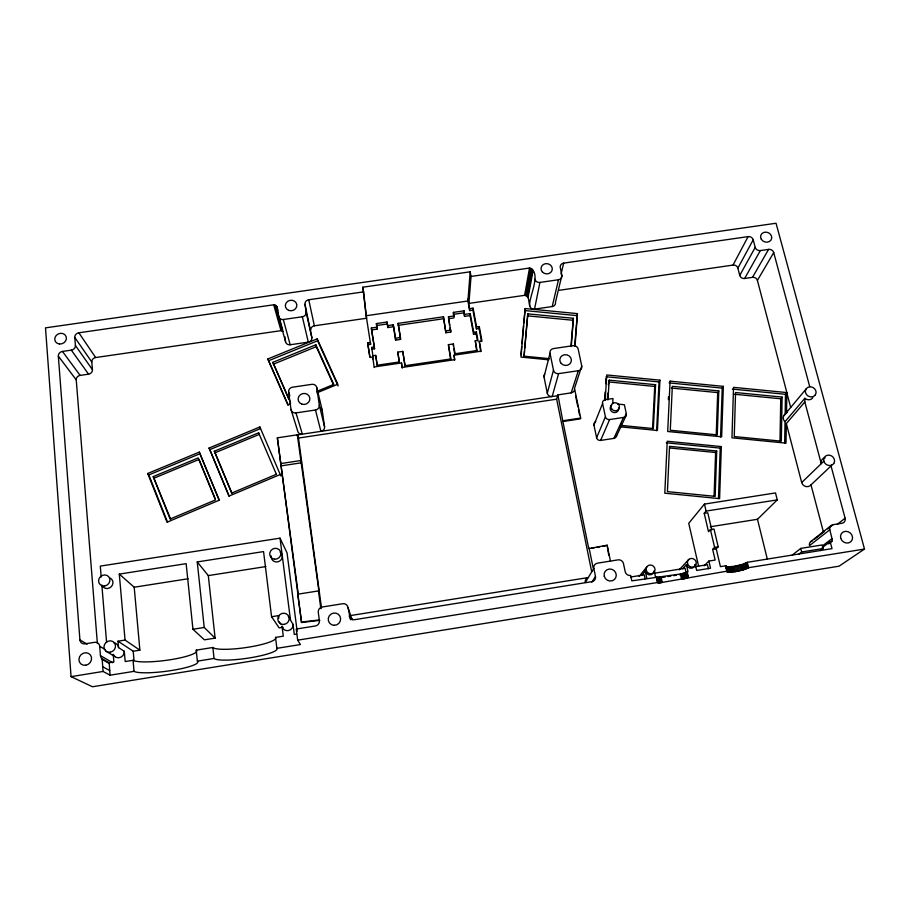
<?xml version="1.0" encoding="UTF-8"?>
<svg xmlns="http://www.w3.org/2000/svg" width="910" height="910" viewBox="0 0 910 910"><rect width="100%" height="100%" fill="white"/><g stroke="black" fill="none" stroke-linecap="round" stroke-linejoin="round"><path stroke-width="1.36" d="M825.108 457.775A5.551 4.982 32.8 0 0 821.264 463.679L804.827 401.981L804.872 398.273L805.555 398.83A5.426 4.846 28.3 0 0 811.959 398.671L812.812 397.727M782.111 397.078L781.315 441.179L734.245 436.55L735.564 392.528L782.111 397.078L780.757 398.785L779.984 441.316M784.647 443.341L785.023 421.66L804.872 398.273M470.174 271.806L467.922 300.994L366.104 315.747L362.851 287.196L470.174 271.806L471.039 276.447L468.912 303.405L524.615 295.329C529.813 295.625 528.391 302.655 529.768 305.999A4.095 3.754 9.2 0 0 534.534 309.127L552.211 306.556A4.095 3.742 10.4 0 0 555.453 302.257L561.891 275.275L560.264 267.563A4.288 3.879 10.4 0 1 563.654 263.126L748.088 236.623A4.288 3.765 19.3 0 1 753.207 239.808L737.873 268.143L739.75 275.423A4.095 3.629 20.3 0 0 744.63 278.494L752.502 277.345A4.106 3.64 21 0 1 757.393 280.416L786.866 392.574L785.489 394.303L785.148 414.414L787.184 412.355M804.827 401.981L786.342 423.571L786.012 443.147L731.97 437.824L733.517 387.353L786.866 392.574L786.524 412.765M464.703 314.394L470.254 313.586L470.095 315.565L464.555 316.373L464.043 310.833L453.408 312.38L454.056 315.941L448.493 316.76L450.791 332.036L445.866 332.764L443.443 316.794L398.125 323.38L400.559 339.396L395.611 340.113L393.291 324.79L387.694 325.609L387.831 327.554L393.416 326.736M716.727 450.985L715.158 496.371L667.417 491.627L669.533 446.332L716.727 450.985L715.601 452.509L714.077 496.314M718.798 390.89L717.273 434.878L670.283 430.248L672.331 386.34L718.798 390.89L717.683 392.608L716.215 435.025M718.502 498.589L720.208 448.118L721.346 446.582L667.246 441.248L664.789 493.197L719.605 498.635L721.346 446.582M720.572 436.993L722.221 388.104L723.348 386.363L670.09 381.153L669.168 382.917L722.221 388.104M723.348 386.363L721.664 436.811L667.712 431.499L670.09 381.153M445.866 332.764L443.443 316.794M449.597 325.382L448.493 316.76M476.396 331.968L476.203 333.89L473.553 334.277L473.723 332.355L476.396 331.968L477.955 340.34L475.27 340.738L477.079 350.498L455.114 353.74L453.362 343.957L448.402 344.685L450.609 359.484M668.372 399.638L668.497 396.851M453.408 312.38L453.305 314.36L463.907 312.824L464.043 310.833M652.55 428.758L654.722 386.443L655.587 384.702L609.199 380.152L608.324 384.725M655.587 384.702L653.346 428.576L621.61 425.448M656.611 430.692L659.056 381.927L659.943 380.164L606.777 374.954L605.139 400.468M659.943 380.164L657.429 430.487L620.188 426.813M454.056 315.941L453.953 317.92L448.402 318.727M453.26 345.834L453.362 343.957M479.274 326.553L479.07 328.499L476.408 328.885L476.59 326.94L479.274 326.553L481.959 340.977L479.274 341.375L481.106 351.18L454.045 355.173L454.545 360.383M612.692 403.608L613.01 398.523L605.343 399.672A3.572 3.321 18.6 0 0 602.579 403.505L593.946 425.084L596.619 437.755A3.401 3.196 20.2 0 0 600.611 440.429L613.863 438.392A3.412 3.185 21.2 0 0 616.559 435.549M604.661 398.989L605.105 392.039M605.639 383.69L606.003 378.128M607.436 398.808L607.789 393.177M607.948 399.934L609.199 380.152M574.631 346.084L577.418 313.62L525.172 308.558L523.716 322.993M575.097 345.584L577.418 313.62M570.957 345.618L573.38 318.284L527.8 313.859L524.638 348.189M571.287 346.562L573.38 318.284M469.867 308.615L473.098 308.149L472.927 310.151L469.708 310.617L468.081 298.958M523.91 356.629L524.387 350.998M527.8 313.859L524.16 356.197L549.299 358.654M520.964 354.786L521.68 346.494M521.919 343.73L523.477 325.757M525.172 308.558L520.964 357.084L548.81 359.814M475.27 340.738L476.635 350.964M479.274 341.375L480.639 351.647M524.615 295.329L529.506 268.04C542.576 272.625 528.21 297.82 529.768 305.999M525.718 295.5L530.666 268.211M526.719 295.966L531.713 268.7M527.516 296.683L532.555 269.451M528.062 297.581L533.124 270.395M534.534 309.127L539.937 282.43A4.3 3.902 9 0 1 534.921 279.165M552.211 306.556L558.501 279.745A4.3 3.902 10.2 0 0 561.891 275.275M561.049 274.115L563.654 263.126M557.659 395.748L552.177 396.498A4.197 3.913 13.5 0 1 547.285 393.234L544.021 376.99L550.015 353.239A4.391 4.061 12.2 0 1 553.485 348.575L573.038 345.686A4.391 4.05 13.6 0 1 578.168 349.065L581.752 366.025L574.494 388.354L580.671 418.054L580.375 418.873L562.903 421.535L588.759 548.616L607.129 545.17L610.485 561.265M547.285 393.234L553.473 370.199L550.015 353.239M581.752 366.025A4.413 4.084 14.6 0 1 578.305 370.723L558.615 373.623L552.177 396.498L297.49 434.889L297.581 435.617L297.331 434.821L277.357 437.835L298.298 594.321M591.682 571.707L556.658 399.171L557.91 394.894L571.196 392.858A4.209 3.913 15 0 0 574.563 389.378M571.196 392.858L578.305 370.723M562.903 421.535L557.91 394.894M596.619 437.755L605.423 416.757L602.579 403.505M600.611 440.429L609.62 419.555L623.555 417.428A3.583 3.333 20.5 0 0 626.308 413.584L624.362 404.757L617.879 404.12M828.487 543.918L831.899 541.37L832.286 539.732L829.806 529.779A4.732 4.266 37.1 0 1 833.059 524.683L841.886 523.284A4.721 4.243 36.6 0 0 845.117 518.211L831.035 466A5.551 4.982 32.8 0 0 831.672 464.703M613.863 438.392L623.555 417.428M619.949 427.256L621.689 423.525M624.579 417.315L626.308 413.584M616.389 436.368L626.205 415.313M864.5 549.048L839.054 566.191L92.467 686.754L71.06 676.642L45.5 327.862L776.048 223.246L864.5 549.048L748.577 567.692L743.55 569.831L735.246 571.707L727.295 572.049L725.85 565.758L720.413 566.634L716.227 548.81L718.195 546.808L714.009 529.029L710.426 529.597L708.515 531.713L704.215 513.32L706.08 511.09L777.265 499.886L775.502 492.924L704.442 504.094L688.734 523.307L698.596 566.191M558.558 290.392L733.016 265.083L748.088 236.623M726.828 571.673L725.85 565.758M739.75 275.423L755.209 247.383L753.207 239.808M744.63 278.494L760.339 250.58L768.586 249.386A4.311 3.788 20.6 0 1 773.728 252.593L809.707 386.602M752.502 277.345L768.586 249.386M695.149 564.405A4.527 4.243 37.1 0 1 686.413 564.678L688.017 571.833L681.158 573.891L631.813 580.853L630.664 575.45A4.698 4.47 35.8 0 1 625.193 571.685L623.486 563.609A4.686 4.459 34.4 0 0 618.038 559.866L597.449 563.176A4.675 4.482 33.7 0 0 593.832 568.386L585.301 582.445A4.436 4.266 35.3 0 1 587.655 577.804M757.393 280.416L773.728 252.593M607.129 545.17L608.767 555.373M591.875 582.127L595.47 576.439L593.832 568.386M639.127 576.519L646.919 566.725M641.834 575.404L645.27 571.116A4.516 4.277 36.5 0 0 654.051 571.127M783.942 415.551L806.146 388.934M831.126 465.886L810.241 485.587A5.267 4.766 33.5 0 1 801.687 482.539L786.342 423.571M679.235 569.819L688.824 559.411M682.625 568.739L686.413 564.678M704.09 565.861L708.867 561.072L715.158 560.059L712.655 549.378L714.6 547.388L718.195 546.808M710.289 526.765L757.484 519.291L777.265 499.886M801.687 482.539L823.88 461.154M792.201 555.145L800.732 548.4L822.208 544.953L823.14 548.525L820.467 550.516L747.281 562.312L742.264 564.473L733.983 566.373L727.204 566.907L725.566 566.316M810.662 541.655L831.012 525.627M814.768 539.073L824.449 531.451M827.679 528.915L833.059 524.683M829.806 529.779L809.49 545.613A4.493 4.072 37.9 0 1 812.607 540.756M799.116 553.951L801.653 551.983L823.14 548.525M837.371 524.24L845.117 518.211M656.394 576.997L657.577 582.514L660.194 582.753L727.124 571.139M822.435 545.875L832.127 538.572M822.242 547.581L830.17 541.643L831.899 541.37M276.378 474.281L231.686 493.106L214.294 451.235L258.622 432.819L276.412 474.428M280.269 474.485L228.956 496.109L209.038 448.05L259.862 426.972L280.837 475.93M199.279 452.099L219.105 500.261L167.042 522.203L147.727 473.484L199.279 452.099L219.39 500.318M147.727 473.484L148.819 474.94L200.166 453.635M209.038 448.05L209.88 449.597L260.51 428.587L259.862 426.972M153.233 476.601L198.198 457.923L215.454 499.943L170.113 519.041L153.233 476.601L170.614 519.041M154.302 478.034L199.074 459.425L215.204 498.68M214.294 451.235L215.113 452.759L259.259 434.411L258.622 432.819M316.691 391.459L333.765 384.407L315.838 344.81L272.841 362.339L288.675 398.864M290.665 403.721L288.038 404.802L267.904 358.927L317.203 338.861L337.792 384.225L316.851 392.892M288.015 405.223L268.507 360.769L317.624 340.772L317.203 338.861M273.421 364.171L316.248 346.687L315.838 344.81M820.467 550.516L832.013 548.628L830.17 541.643M71.06 676.642L103.092 671.455L110.087 675.197L134.032 671.341A32.567 5.176 -7.5 0 0 171.842 670.454A32.567 5.176 -7.5 0 0 197.356 661.149L214.055 658.453A32.032 5.198 -8.1 0 0 249.715 657.885A32.032 5.198 -8.1 0 0 276.879 648.341L300.436 644.542L297.672 640.162L296.25 629.038L315.338 625.978A4.766 4.618 -38.7 0 0 319.387 620.609L318.272 612.316A4.743 4.607 -36 0 1 322.299 606.981L342.74 603.728A4.721 4.618 -33.7 0 1 348.029 607.562L352.056 619.767A4.482 4.391 -36.9 0 0 351.158 617.685M288.345 616.491A5.722 5.517 -39.4 0 1 290.483 620.131L292.997 624.283A5.619 5.414 -40.1 0 1 288.197 630.596A5.619 5.414 -40.1 0 1 282.02 626.046L283.283 636.17L275.537 637.409A31.941 5.449 -8 0 1 248.464 647.181A31.941 5.449 -8 0 1 212.872 647.476L196.219 650.149A32.476 5.426 -7.4 0 1 170.784 659.659A32.476 5.426 -7.4 0 1 133.053 660.285L125.182 661.547L124.295 651.276L118.55 647.59L118.004 641.209L125.045 640.083L139.89 650.161L134.202 587.223L119.301 574.096L186.14 563.665L192.943 629.265L204.397 639.832L215.113 638.126L208.31 575.598L197.243 561.936L263.559 551.585L271.578 616.73L279.142 627.877L283.101 627.24M192.943 629.265L204.215 627.468L215.113 638.126M271.578 616.73L278.505 615.626L278.824 618.14M712.655 549.378L716.227 548.81M349.827 615.672L587.337 577.713M118.004 641.209L133.201 651.23L139.89 650.161M630.676 577.008L644.235 574.836L645.11 578.862M654.244 573.232L685.093 568.284L685.992 572.299M695.047 566.691L707.423 564.7L708.355 568.704M362.851 287.196L363.59 291.871L308.74 299.754A4.357 3.97 -8.4 0 0 304.998 304.293L311.88 337.735A4.152 3.822 -9.6 0 1 308.297 342.126L290.176 344.765A4.163 3.822 -11.1 0 1 285.535 341.568L278.437 316.179L277.209 307.205L275.889 305.476L273.694 304.793L78.851 332.787A4.493 3.993 -22.1 0 0 74.768 337.428L75.416 345.47A4.505 4.004 -22.8 0 1 71.321 350.145L62.46 351.431A4.527 4.015 -23.6 0 0 58.342 356.117L79.921 639.912A4.948 4.539 -42.3 0 0 85.04 643.836L94.56 642.323A4.96 4.561 -43 0 1 99.691 646.236L100.453 655.632A4.96 4.584 -43.7 0 0 102.125 658.738L109.12 662.753L113.875 661.991L113.227 654.336M296.66 634.02L294.294 634.407L292.997 624.283M656.804 578.362L659.613 577.918M662.423 577.463L665.233 577.02M668.042 576.565L670.841 576.11M673.65 575.666L676.46 575.211M679.269 574.756L682.079 574.312M297.672 640.162L657.577 582.514M704.215 513.32L707.764 512.762L711.768 529.836M319.74 620.37L301.574 622.497L297.707 594.207L318.454 590.92L319.103 592.444L297.331 434.821M591.534 548.173L594.298 547.74M597.074 547.297L599.849 546.865M602.613 546.421L605.389 545.977M134.202 587.223L188.086 578.771M208.31 575.598L265.788 566.577M297.138 631.153L287.048 552.882L280.03 538.163L100.293 566.111L101.192 577.065M297.49 434.889L298.48 438.051L556.658 399.171M280.712 463.577L300.812 460.528M563.165 420.716L580.671 418.054M281.565 465.806L301.551 462.769M295.977 412.912L315.474 410A4.47 4.186 -11.8 0 0 319.308 405.189L316.839 387.785A4.448 4.152 -11.2 0 0 311.857 384.338L292.485 387.205A4.459 4.152 -13 0 0 288.629 391.971L290.973 409.42L297.627 430.817A4.266 4.004 -14.4 0 0 302.382 434.161L295.977 412.912A4.482 4.186 -13.7 0 1 290.973 409.42M374.249 366.946L401.526 362.931L402.265 367.435L454.852 359.666L454.045 355.173M376.581 325.53L387.25 323.971L387.103 322.015L376.387 323.573L377.149 329.101L371.564 329.921L374.545 348.792L371.86 349.19M371.564 329.921L371.36 327.987L376.967 327.168L376.387 323.573M398.239 325.336L443.375 318.762M97.381 643.484L76.235 379.891A4.3 3.845 -24.2 0 1 80.137 375.398L88.566 374.169A4.288 3.833 -23.4 0 0 92.445 369.688L91.785 361.987L74.768 337.428M395.611 340.113L395.497 338.213L400.468 337.485L398.125 323.38M445.934 330.83L450.882 330.114M367.913 344.765L367.685 342.877L370.393 342.478L370.609 344.378L367.913 344.765L369.778 356.652M371.36 327.987L374.351 346.926L371.655 347.313L372.963 356.208M372.986 355.776L375.693 355.378L377.252 365.217L399.399 361.952L397.784 352.125L402.766 351.397L405.132 365.706L450.939 358.938L448.402 344.685M374.26 367.538L372.69 357.05L369.972 357.448L367.685 342.877M278.437 316.179A4.379 3.993 -10.6 0 0 283.306 319.512L302.348 316.76A4.368 3.993 -9.2 0 0 306.113 312.187L304.998 304.293M539.937 282.43L558.501 279.745M91.785 361.987A4.266 3.822 -22.7 0 1 95.652 357.539L281.008 330.66L283.101 331.308M310.799 330.171A4.141 3.811 -8.8 0 1 314.36 325.814L366.582 318.238L363.59 291.871M471.039 276.447L529.506 268.04M301.324 622.042L319.524 619.903M524.797 310.56L576.849 315.611M527.413 315.838L572.834 320.252M606.083 376.74L659.056 381.927M732.345 389.093L785.489 394.303M608.506 381.916L654.722 386.443M671.398 388.07L717.683 392.608M734.393 394.246L780.757 398.785M666.313 442.806L720.208 448.118M669.976 448.004L715.601 452.509M102.125 658.738L102.728 666.734L109.723 670.59L110.087 675.197M102.238 659.477L109.234 663.47L109.723 670.59M100.453 655.632L112.612 662.685M79.921 639.912L87.132 644.178M106.015 651.219L115.092 656.702M99.691 646.236L105.367 649.683M785.023 421.66L784.636 421.341A5.13 4.618 29 0 1 784.75 414.653M58.342 356.117L76.235 379.891M62.46 351.431L80.137 375.398M71.321 350.145L88.566 374.169M75.416 345.47L92.445 369.688M78.851 332.787L95.652 357.539M279.29 621.917L280.655 623.976M297.707 594.207L297.968 594.708L277.357 437.835M317.624 340.772L338.133 385.988M316.248 346.687L333.538 384.885M272.841 362.339L290.415 402.322M215.113 452.759L231.913 493.174M209.88 449.597L229.195 496.189M148.819 474.94L167.554 522.169M348.029 607.562L350.532 619.767M267.904 358.927L268.507 360.769M288.629 391.971L289.812 395.884M273.694 304.793L281.008 330.66M275.889 305.476L282.714 329.955M274.854 304.975L282.111 330.83M276.708 306.238L277.834 310.31M283.306 319.512L290.176 344.765M810.969 484.746L823.391 531.895M786.854 392.847L790.688 407.475M800.732 548.4L801.653 551.983M315.474 410L320.911 431.363A4.254 4.004 -12.4 0 0 324.563 426.767L322.185 410.126L316.839 387.785M757.484 519.291L767.357 559.286M319.308 405.189L324.563 426.767M746.746 562.653L748.043 568.022M747.281 562.312L748.577 567.692M746.211 562.983L747.508 568.352M745.358 563.347L746.644 568.716M744.505 563.722L745.79 569.08M743.379 564.098L744.664 569.455M740.945 564.848L742.23 570.183M742.264 564.473L743.55 569.831M739.648 565.201L740.922 570.547M738.226 565.531L739.5 570.866M736.816 565.849L738.09 571.184M735.405 566.111L736.668 571.446M733.983 566.373L735.246 571.707M732.652 566.555L733.915 571.889M731.321 566.737L732.584 572.072M730.161 566.828L731.424 572.163M729.012 566.919L730.275 572.265M728.102 566.919L729.376 572.253M727.204 566.907L728.466 572.253M726.624 566.805L727.875 572.151M725.714 566.031L727.295 572.049M704.442 504.094L706.08 511.09M710.426 529.597L714.6 547.388M302.348 316.76L308.297 342.126M708.867 561.072L710.528 568.227L696.673 570.445L695.308 564.473M687.095 571.98L688.313 577.372M686.97 572.083L688.188 577.463M686.686 572.265L687.892 577.634M686.299 572.447L687.516 577.816M685.844 572.64L687.061 578.009M685.31 572.834L686.527 578.203M684.718 573.027L685.924 578.396M684.058 573.22L685.276 578.589M683.364 573.402L684.582 578.771M682.648 573.584L683.854 578.942M681.909 573.744L683.114 579.101M681.158 573.891L682.363 579.249M680.407 574.017L681.613 579.374M306.113 312.187L311.88 337.735M661.081 577.122L662.264 582.491M660.364 577.224L661.536 582.605M659.67 577.315L660.842 582.684M659.011 577.372L660.194 582.753M658.408 577.418L659.591 582.787M657.873 577.429L659.045 582.809M657.407 577.418L658.578 582.798M657.02 577.372L658.192 582.764M656.724 577.315L657.896 582.696M656.44 576.906L657.691 582.616M654.244 571.161L655.518 577.054M645.27 571.116L646.851 578.441M308.74 299.754L314.36 325.814M575.609 395.964L577.85 406.747M578.419 409.443L579.534 414.835M589.088 548.025L593.149 568.033M479.07 328.499L481.515 341.568M473.098 308.149L476.59 326.94M472.927 310.151L476.408 328.885M476.203 333.89L477.5 340.84M467.922 300.994L469.708 310.617M470.254 313.586L473.723 332.355M470.095 315.565L473.553 334.277M463.907 312.824L464.555 316.373M450.075 328.044L450.791 332.036M453.76 348.621L454.75 354.195M404.995 366.218L402.766 351.397M401.799 365.877L402.174 368.129M393.291 324.79L395.497 338.213M399.262 362.385L397.784 352.125M387.103 322.015L387.694 325.609M387.25 323.971L387.831 327.554M109.12 662.753L109.234 663.47M377.218 365.638L375.693 355.378M365.877 313.757L370.609 344.378M284.864 336.654L285.535 341.568M298.48 438.051L321.48 607.823M318.454 590.92L320.855 608.665M298.139 596.107L301.574 622.497M280.03 538.163L290.483 620.131M275.537 637.409L276.879 648.341M372.69 357.05L372.895 358.904M212.872 647.476L214.055 658.453M197.243 561.936L204.215 627.468M374.351 346.926L374.545 348.792M196.219 650.149L197.356 661.149M376.967 327.168L377.149 329.101M133.201 651.23L134.032 660.592M133.053 660.285L134.032 671.341M119.301 574.096L125.045 640.083M101.874 585.301L106.584 642.437M102.728 666.734L103.092 671.455M400.468 337.485L400.559 339.396M401.526 362.931L401.617 364.751M558.615 373.623A4.413 4.095 13.1 0 1 553.473 370.199M760.339 250.58A4.3 3.776 19.9 0 1 755.209 247.383M349.201 615.831A4.732 4.63 -34.7 0 0 354.513 619.699L591.853 581.672A4.686 4.505 34.7 0 0 595.47 576.439M733.016 265.083A4.084 3.617 19.7 0 1 737.873 268.143M544.021 376.99A4.175 3.89 12.5 0 1 544.669 374.09M320.57 407.532A4.232 3.97 -11.8 0 1 321.344 408.249M321.901 409.125A4.232 3.97 -11.8 0 1 322.185 410.126M109.769 577.895A5.79 5.335 -37.5 0 1 111.134 586.825A5.79 5.335 -37.5 0 1 102.068 585.289M280.166 552.142A5.608 5.369 -29.1 0 1 281.656 558.911A5.608 5.369 -29.1 0 1 275.036 561.754A5.608 5.369 -29.1 0 1 271.26 555.987M113.875 642.858A5.915 5.471 -43.2 0 1 118.55 647.59M124.295 651.276A5.801 5.38 -43.6 0 1 113.431 654.461M593.946 425.084A3.39 3.174 19.2 0 1 595.754 421.66M609.62 419.555A3.583 3.333 19.6 0 1 605.423 416.757M618.595 407.908A4.288 3.981 19.5 0 1 616.002 412.344A4.288 3.981 19.5 0 1 610.803 410.49A4.288 3.981 19.5 0 1 611.6 405.416M833.81 463.383L832.946 464.362A5.585 5.016 32.7 0 1 825.996 464.259A5.585 5.016 32.7 0 1 824.221 457.673A5.585 5.016 32.7 0 1 830.557 455.489L831.865 456.137A5.585 5.016 32.7 0 1 833.81 463.383M815.326 394.815L814.473 395.77A5.46 4.869 28.3 0 1 808.023 395.93L806.931 395.031A5.46 4.869 28.3 0 1 807.011 387.99L808.114 387.307A5.46 4.869 28.3 0 1 812.164 387.205L813.449 387.819A5.46 4.869 28.3 0 1 815.326 394.815M840.692 538.128A6.268 5.642 37.8 0 0 850.793 541.757A6.268 5.642 37.8 0 0 848.086 531.69A6.268 5.642 37.8 0 0 840.692 538.128M604.263 576.292A6.199 5.926 35.4 0 0 614.466 579.477A6.199 5.926 35.4 0 0 611.782 569.296A6.199 5.926 35.4 0 0 604.263 576.292M334.277 625.318A6.268 6.108 -37.3 0 0 339.885 616.07A6.268 6.108 -37.3 0 0 329.136 616.07A6.268 6.108 -37.3 0 0 334.277 625.318M85.733 665.255A6.575 6.04 -43.9 0 0 90.465 655.041A6.575 6.04 -43.9 0 0 79.545 656.804A6.575 6.04 -43.9 0 0 85.733 665.255M59.468 344.003A5.938 5.267 -22.8 0 0 66.1 336.473A5.938 5.267 -22.8 0 0 56.17 335.506A5.938 5.267 -22.8 0 0 59.468 344.003M288.857 310.435A5.779 5.267 -9.7 0 0 296.796 304.679A5.779 5.267 -9.7 0 0 287.594 301.403A5.779 5.267 -9.7 0 0 288.857 310.435M542.383 271.976A5.665 5.13 9.3 0 0 551.995 270.577A5.665 5.13 9.3 0 0 545.602 263.661A5.665 5.13 9.3 0 0 542.383 271.976M761.272 239.205A5.665 4.96 19.9 0 0 770.952 240.126A5.665 4.96 19.9 0 0 766.277 232.152A5.665 4.96 19.9 0 0 761.272 239.205M561.231 363.465A5.813 5.369 13.3 0 0 571.071 361.998A5.813 5.369 13.3 0 0 564.484 354.741A5.813 5.369 13.3 0 0 561.231 363.465M301.745 404.12A5.904 5.505 -12.4 0 0 309.832 398.079A5.904 5.505 -12.4 0 0 300.425 394.667A5.904 5.505 -12.4 0 0 301.745 404.12M274.536 559.206A5.665 5.414 -28.8 0 0 280.507 551.517A5.665 5.414 -28.8 0 0 270.896 550.561A5.665 5.414 -28.8 0 0 274.536 559.206M104.718 585.972A5.847 5.38 -37.3 0 0 108.927 576.974A5.847 5.38 -37.3 0 0 99.122 578.521A5.847 5.38 -37.3 0 0 104.718 585.972M110.224 652.231A5.972 5.517 -43 0 0 114.489 642.938A5.972 5.517 -43 0 0 104.525 644.53A5.972 5.517 -43 0 0 110.224 652.231M284.204 624.408A5.779 5.562 -39 0 0 288.038 615.262A5.779 5.562 -39 0 0 278.255 616.832A5.779 5.562 -39 0 0 284.204 624.408M687.516 563.495A4.55 4.254 37 0 0 694.876 566.168A4.55 4.254 37 0 0 693.147 558.706A4.55 4.254 37 0 0 687.516 563.495M612.009 409.307A4.311 4.004 19.5 0 0 619.255 408.203A4.311 4.004 19.5 0 0 614.33 402.777A4.311 4.004 19.5 0 0 612.009 409.307M646.202 569.967A4.539 4.288 36.4 0 0 653.482 572.868A4.539 4.288 36.4 0 0 652.06 565.349A4.539 4.288 36.4 0 0 646.202 569.967"/></g></svg>
